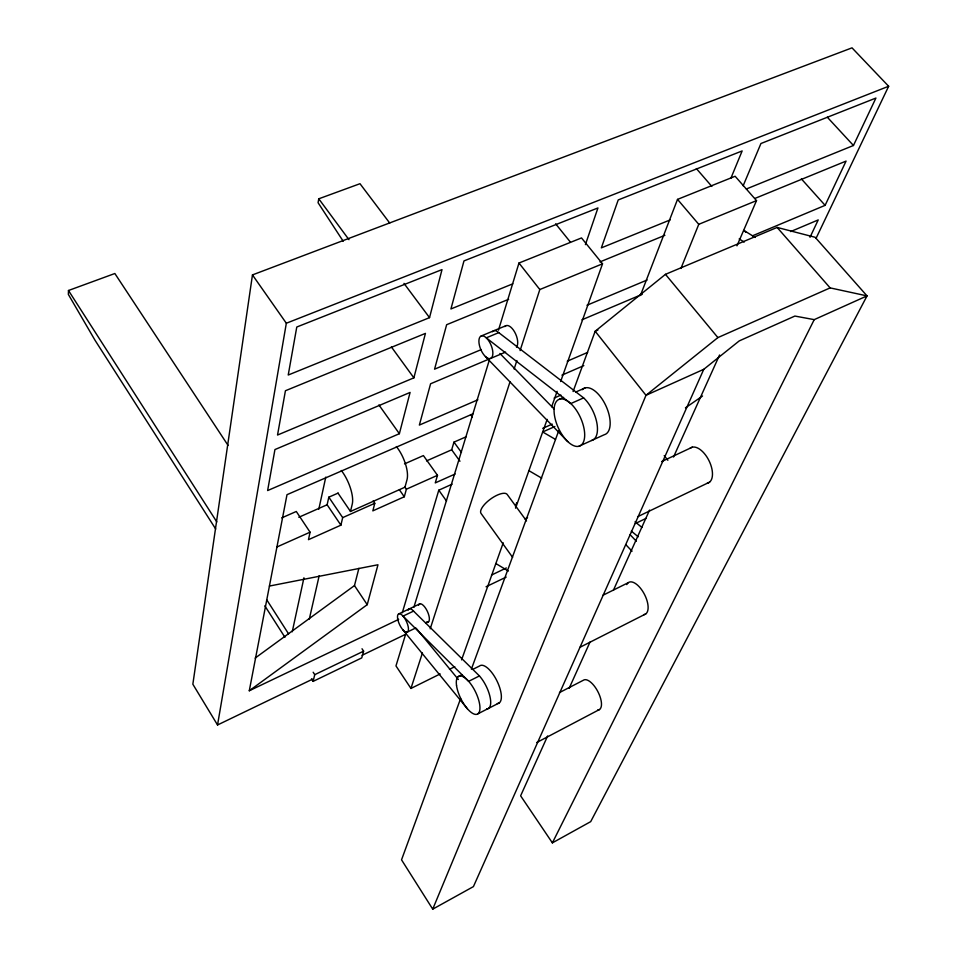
<?xml version="1.0" encoding="UTF-8"?>
<svg xmlns="http://www.w3.org/2000/svg" width="957" height="957" viewBox="0 0 957 957"><rect width="100%" height="100%" fill="white"/><g stroke="black" fill="none" stroke-linecap="round" stroke-linejoin="round"><path stroke-width="1.44" d="M228.053 445.388L114.852 273.511L68.485 290.497L68.354 294.421L95.006 340.225L215.732 529.054M816.01 238.425L888.646 86.262L852.017 47.85L252.457 274.91L192.847 684.219L217.538 724.975L312.58 679.159M217.538 724.975L286.334 323.239L252.457 274.91M389.714 223.041L359.988 183.708L318.765 198.805L318.071 202.717L343.204 241.248M398.674 619.394L249.287 690.751L286.992 494.685L473.021 413.795M281.741 517.881L296.287 511.481L310.068 532.188L308.465 539.688L340.907 525.166L342.678 517.629L328.813 497.173L338.156 493.07M292.244 631.787L303.943 577.789M318.813 509.22L325.775 477.112M340.907 525.166L327.127 504.77L328.813 497.173M309.302 619.107L319.195 575.671M396.365 446.56A23.662 9.51 66.4 0 1 406.988 479.792L404.967 487.197L350.489 511.469L352.26 504.1A23.985 9.008 66.5 0 0 341.314 470.485M362.009 648.762L363.6 651.167L361.734 657.902L313.118 681.384L314.733 674.685L313.166 672.233M373.134 500.93L374.773 503.31L372.847 510.859L404.297 496.767L406.378 489.206L404.727 486.85M255.124 658.093L354.473 585.588L358.887 568.326M399.368 433.7L410.086 392.442L274.934 449.563L267.625 490.57L399.368 433.7L378.9 404.931M413.879 377.848L425.434 333.395L285.425 390.743L277.53 435.04L413.879 377.848L391.377 346.924M429.526 317.64L442.014 269.599L296.778 327.019L288.224 375.024L429.526 317.64L403.986 283.392M249.287 690.751L367.225 604.668L377.967 564.762L269.419 586.055M515.476 507.031L516.636 502.76M404.5 463.882L423.401 455.58L437.493 475.318L435.268 482.902L455.149 474.002M402.275 612.779L438.785 490.187L452.147 484.17M426.547 460.891L451.68 449.79L453.965 442.134L466.155 436.775M406.438 631.62L395.971 665.916L410.948 688.442L440.172 673.943M413.855 607.336L489.302 360.179M498.465 330.177L518.969 263.031L581.509 237.934L602.527 263.809L560.635 381.532M410.948 688.442L422.42 652.961M430.207 628.821L510.009 381.819M514.136 369.043L516.888 360.526M520.094 350.585L539.82 289.54L602.527 263.809M585.409 244.633L597.934 207.956L463.978 260.914L450.926 308.955L512.796 283.834M461.573 659.875L503.226 542.822M515.56 508.179L547.165 419.369M551.651 406.749L557.141 391.341M460.604 698.586L401.533 859.829L432.731 909.15L473.428 886.601L703.766 369.306L739.235 340.907L794.884 316.061L814.228 319.638L867.03 295.892L815.149 237.288L777.132 227.431L665.462 274.336L595.17 331.242L573.087 391.533M471.382 669.146L558.709 430.782M640.4 295.522L677.52 199.391L735.132 176.267L756.509 200.623L736.962 245.829M680.917 268.462L698.766 224.321L756.509 200.623M730.897 178.229L742.142 150.943L618.222 199.941L601.355 247.863L670.175 219.919M432.731 909.15L645.987 395.301L717.894 337.594L830.114 287.89L867.03 295.892L590.696 821.644L552.38 842.866L520.62 795.817L547.631 735.957M743.158 185.766L760.935 143.514L875.918 98.057L853.453 145.488L746.352 188.984M569.128 688.334L590.002 642.075M613.341 590.373L649.564 510.093M673.513 457.039L719.568 354.987M810.005 237.288L818.211 219.931L790.673 231.57M752.537 235.793L825.113 205.348L846.072 161.099L754.965 198.422M552.38 842.866L814.228 319.638M685.427 407.861L702.546 396.007M536.745 742.524L599.489 709.52M559.462 692.593L583.363 680.248A16.724 7.166 62.4 0 1 598.412 692.712A16.724 7.166 62.4 0 1 597.658 710.046M477.998 713.766L499.339 702.857M579.978 647.291L645.784 613.904M479.421 675.929L468.655 681.336L403.041 616.117L413.556 611.104L479.421 675.929A21.042 8.17 63.6 0 1 490.044 696.911A21.042 8.17 63.6 0 1 486.658 708.97M458.14 676.683L462.147 674.685M472.818 669.362L479.493 666.024A20.982 8.254 63.6 0 1 497.293 681.599A20.982 8.254 63.6 0 1 497.269 703.539M602.826 595.326L628.211 582.717M449.467 669.338L454.778 666.706M637.625 516.72L709.592 482.137M314.733 674.685L363.6 651.167M407.67 631.859L415.517 628.079M425.973 623.043L428.58 621.787M362.105 655.27L406.282 633.977M635.376 523.515L646.142 518.335M486.048 586.749L506.181 577.095M399.141 613.724L420.063 603.759M491.551 575.037L506.349 567.956M661.622 461.585L692.342 447.17M524.914 518.873L527.546 517.641M578.913 446.273A25.516 12.214 65.6 0 0 574.966 408.256A25.516 12.214 65.6 0 0 554.223 413.532A25.516 12.214 65.6 0 0 578.913 446.273L604.238 434.741A25.349 12.441 65.6 0 0 605.47 404.883A25.349 12.441 65.6 0 0 582.239 389.702M703.766 369.306L645.987 395.301L595.17 331.242L597.91 330.069M276.932 546.973L310.068 532.188M342.678 517.629L374.773 503.31M406.378 489.206L437.493 475.318M542.727 428.353L552.225 424.118M554.869 426.523L542.679 431.978L555.503 439.419M583.626 397.897L570.791 403.579L486.276 337.845L498.753 332.629L583.626 397.897A25.432 12.321 65.6 0 1 596.857 422.898A25.432 12.321 65.6 0 1 591.617 440.483M559.546 399.177L563.565 397.406M575.624 392.095L585.002 387.956M298.811 517.27L327.127 504.77M554.139 398.076L560.91 395.097M561.926 375.144L583.818 365.622M477.878 399.799L419.369 425.064L430.59 383.781L489.194 359.007M567.25 361.208L587.634 352.403M490.486 358.492A12.178 5.586 67.2 0 0 488.13 339.926A12.178 5.586 67.2 0 0 479.038 343.264A12.178 5.586 67.2 0 0 490.486 358.492L505.619 352.104M581.892 319.829L642.267 294.301M481.275 349.58L434.562 369.175L446.644 324.71L508.657 299.302M587 305.235L647.135 280.006M481.227 335.979L506.05 325.655M599.967 261.907L664.888 235.314M286.334 323.239L888.646 86.262M528.91 470.665L541.686 478.141M495.858 563.553L508.37 571.054M755.217 237.444L743.852 230.422A11.388 6.615 67.1 0 1 745.742 232.228M739.175 238.927L744.211 242.073M635.041 521.804L641.98 527.451M631.321 531.111L638.235 536.793M499.913 353.48L554.223 409.106M485.438 356.566L567.704 441.56M630.149 534.748L636.333 541.219M625.878 544.724L632.051 551.232M827.315 117.209L853.453 145.488M801.344 178.863L825.113 205.348M777.132 227.431L830.114 287.89M696.373 168.588L711.841 186.424M677.52 199.391L698.766 224.321M665.462 274.336L717.894 337.594M416.139 628.223L458.367 679.506M402.873 629.826L467.447 708.838M555.646 223.83L570.444 242.169M518.969 263.031L539.82 289.54M664.206 455.604L667.866 460.281M318.765 198.805L348.958 239.669M470.569 414.584L472.351 416.989M526.506 520.907L507.114 494.338A16.161 6.065 -36 0 0 490.104 499.41A16.161 6.065 -36 0 0 481.215 513.67L512.617 557.357M453.965 442.134L461.465 452.458M451.68 449.79L459.958 461.238M438.785 490.187L446.524 501.073M399.38 489.745L404.297 496.767M338 493.13L350.489 511.469M354.473 585.588L367.225 604.668M68.485 290.497L216.808 521.912M266.788 599.883L288.559 633.845M264.826 605.841L284.947 637.314M311.503 678.86L313.118 681.384M492.472 331.72A12.13 5.646 67.2 0 1 498.753 332.629M504.841 326.576A12.094 5.694 67.2 0 1 514.627 331.971A12.094 5.694 67.2 0 1 516.481 347.14M408.161 610.195A10.072 3.816 64.8 0 1 413.556 611.104M418.58 605.243A10.049 3.864 64.8 0 1 427.36 611.32A10.049 3.864 64.8 0 1 426.499 622.002M689.973 448.378A19.642 10.216 63.7 0 1 709.017 460.7A19.642 10.216 63.7 0 1 707.175 483.273M626.775 584.595A17.956 8.386 62.8 0 1 643.798 593.137A17.956 8.386 62.8 0 1 643.714 614.669M456.537 685.571A21.102 8.087 63.7 0 0 475.976 714.424A21.102 8.087 63.7 0 0 471.873 685.535A21.102 8.087 63.7 0 0 456.537 685.571M397.645 618.677A10.108 3.78 64.8 0 0 406.785 632.278A10.108 3.78 64.8 0 0 404.5 618.031A10.108 3.78 64.8 0 0 397.645 618.677"/></g></svg>
